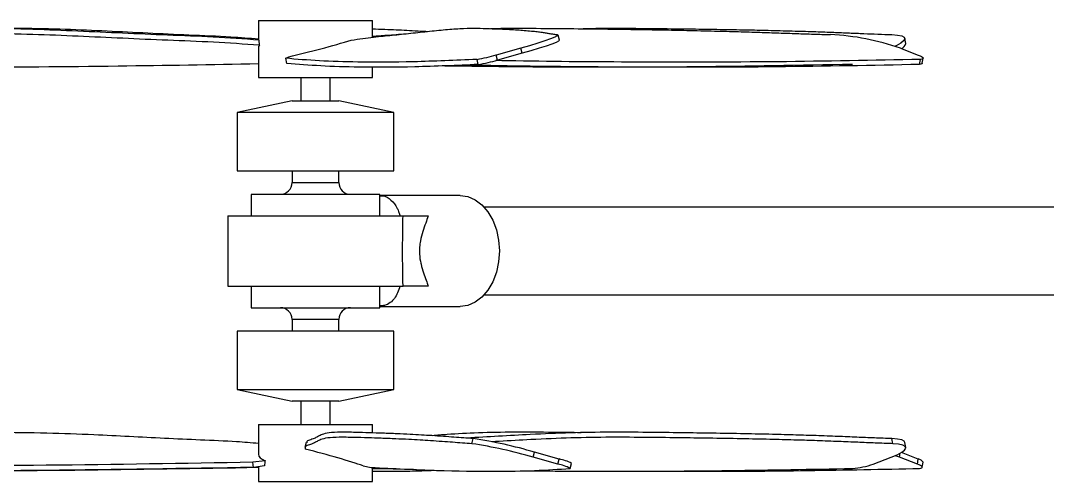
# Model space of a CAD drawing. Header units: millimetres. Extents: x 0 to 297, y 0 to 210.
# Drawn here: x 110.98 to 140.25, y 153.22 to 166.37 of the extents above; entities that cross this region are included whole.
import ezdxf

# ---------------------------------------------------------------- set-up
doc = ezdxf.new("R2010")
doc.units = ezdxf.units.MM

msp = doc.modelspace()

# ---------------------------------------------------------------- linework, layer by layer
at = {"color": 7, "linetype": 'Continuous', "lineweight": 25}
for p, q in [((117.757, 166.37), (117.757, 165.813)), ((117.757, 166.37), (120.531, 166.37)), ((120.531, 166.37), (121.007, 166.37)), ((121.007, 165.892), (121.007, 166.37)), ((117.783, 165.665), (117.776, 165.812)), ((126.337, 165.812), (126.299, 165.956)), ((136.207, 165.715), (136.18, 165.86)), ((117.757, 165.592), (117.757, 164.745)), ((125.235, 165.581), (124.536, 165.386)), ((124.573, 165.242), (124.536, 165.386)), ((125.273, 165.436), (124.573, 165.242)), ((125.273, 165.436), (125.235, 165.581)), ((136.054, 165.581), (136.566, 165.386)), ((118.534, 165.292), (118.62, 165.338)), ((118.571, 165.147), (118.534, 165.292)), ((124.024, 165.116), (123.987, 165.261)), ((136.604, 165.116), (136.631, 165.261)), ((136.676, 165.149), (136.704, 165.293)), ((121.007, 164.745), (121.007, 165.042)), ((117.757, 164.745), (120.531, 164.745)), ((118.965, 164.745), (118.965, 164.078)), ((119.798, 164.078), (119.798, 164.745)), ((120.531, 164.745), (121.007, 164.745)), ((118.716, 164.078), (117.148, 163.745)), ((118.716, 164.078), (119.852, 164.078)), ((119.852, 164.078), (120.047, 164.078)), ((121.615, 163.745), (120.047, 164.078)), ((117.148, 163.745), (117.148, 162.078)), ((120.961, 163.745), (117.148, 163.745)), ((121.615, 163.745), (120.961, 163.745)), ((121.615, 162.078), (121.615, 163.745)), ((117.148, 162.078), (120.961, 162.078)), ((118.715, 162.078), (118.715, 161.745)), ((120.048, 161.745), (120.048, 162.078)), ((120.961, 162.078), (121.615, 162.078)), ((118.715, 161.745), (120.048, 161.745)), ((117.548, 161.411), (117.548, 160.795)), ((121.215, 161.411), (117.548, 161.411)), ((121.215, 160.795), (121.215, 161.411)), ((123.506, 161.378), (121.215, 161.378)), ((146.782, 161.045), (124.194, 161.045)), ((116.882, 160.795), (116.882, 158.795)), ((116.882, 160.795), (121.878, 160.795)), ((116.882, 158.795), (121.878, 158.795)), ((117.548, 158.795), (117.548, 158.178)), ((121.215, 158.178), (121.215, 158.795)), ((124.194, 158.545), (145.4, 158.545)), ((117.548, 158.178), (121.215, 158.178)), ((121.215, 158.211), (123.506, 158.211)), ((118.715, 157.845), (118.715, 157.511)), ((120.048, 157.845), (118.715, 157.845)), ((120.048, 157.511), (120.048, 157.845)), ((117.148, 157.511), (117.148, 155.845)), ((120.961, 157.511), (117.148, 157.511)), ((121.615, 157.511), (120.961, 157.511)), ((121.615, 155.845), (121.615, 157.511)), ((117.148, 155.845), (118.716, 155.511)), ((117.148, 155.845), (120.961, 155.845)), ((120.047, 155.511), (121.615, 155.845)), ((120.961, 155.845), (121.615, 155.845)), ((119.852, 155.511), (118.716, 155.511)), ((118.965, 155.511), (118.965, 154.845)), ((119.798, 154.845), (119.798, 155.511)), ((120.047, 155.511), (119.852, 155.511)), ((117.757, 154.845), (117.757, 153.997)), ((117.757, 154.845), (120.531, 154.845)), ((120.531, 154.845), (121.007, 154.845)), ((121.007, 154.606), (121.007, 154.845)), ((119.117, 154.331), (119.079, 154.186)), ((123.839, 154.298), (123.877, 154.442)), ((135.843, 154.298), (135.815, 154.442)), ((136.207, 154.19), (136.18, 154.335)), ((125.59, 153.911), (125.628, 154.056)), ((126.327, 153.861), (125.628, 154.056)), ((136.026, 153.911), (136.048, 154.024)), ((136.566, 153.861), (136.083, 154.045)), ((117.946, 153.813), (117.601, 153.767)), ((117.612, 153.622), (117.601, 153.767)), ((126.29, 153.717), (125.59, 153.911)), ((126.29, 153.717), (126.327, 153.861)), ((126.644, 153.591), (126.682, 153.736)), ((135.282, 153.717), (135.794, 153.911)), ((136.026, 153.911), (135.903, 153.955)), ((136.539, 153.717), (136.026, 153.911)), ((136.539, 153.717), (136.566, 153.861)), ((136.676, 153.624), (136.704, 153.768)), ((117.93, 153.665), (117.612, 153.622)), ((117.757, 153.642), (117.757, 153.22)), ((120.74, 153.665), (120.969, 153.622)), ((121.007, 153.22), (121.007, 153.62)), ((121.007, 153.592), (122.178, 153.567)), ((117.757, 153.22), (120.531, 153.22)), ((120.531, 153.22), (121.007, 153.22))]:
    msp.add_line(p, q, dxfattribs=at)
at = {"color": 7, "linetype": 'Continuous', "lineweight": 25, "flags": 128}
for points in [[(126.274, 165.967), (126.3, 165.955), (126.275, 165.929), (126.201, 165.892), (126.08, 165.843), (125.917, 165.786), (125.717, 165.722), (125.487, 165.652), (125.235, 165.581)], [(135.815, 165.967), (135.976, 165.955), (136.093, 165.929), (136.162, 165.892), (136.18, 165.843), (136.148, 165.786), (136.066, 165.722), (135.938, 165.652), (135.9, 165.635)], [(126.337, 165.812), (126.337, 165.81), (126.312, 165.784), (126.239, 165.747), (126.118, 165.699), (125.955, 165.641), (125.755, 165.577), (125.525, 165.507), (125.273, 165.436)], [(136.566, 165.386), (136.617, 165.365), (136.657, 165.345), (136.686, 165.325), (136.701, 165.307), (136.703, 165.292), (136.692, 165.278), (136.668, 165.268), (136.631, 165.261)], [(136.676, 165.149), (136.676, 165.147), (136.665, 165.133), (136.64, 165.123), (136.604, 165.116)], [(123.506, 161.378), (123.725, 161.348), (123.935, 161.258), (124.128, 161.111), (124.298, 160.914), (124.437, 160.674), (124.541, 160.401), (124.604, 160.104), (124.626, 159.795), (124.604, 159.486), (124.541, 159.189), (124.437, 158.915), (124.298, 158.675), (124.128, 158.478), (123.935, 158.332), (123.725, 158.242), (123.506, 158.211), (123.506, 158.211)], [(135.794, 153.911), (135.965, 153.982), (136.094, 154.052), (136.176, 154.116), (136.208, 154.174), (136.189, 154.222), (136.12, 154.259), (136.003, 154.285), (135.843, 154.298)], [(136.18, 154.335), (136.162, 154.367), (136.093, 154.404), (135.976, 154.43), (135.815, 154.442)], [(136.604, 153.591), (136.64, 153.598), (136.665, 153.608), (136.676, 153.622), (136.674, 153.637), (136.658, 153.655), (136.63, 153.675), (136.59, 153.695), (136.539, 153.717)]]:
    msp.add_lwpolyline(points, dxfattribs=at)
at = {"color": 7, "linetype": 'Continuous', "lineweight": 25}
for centre, radius, start, end in [((133.744, 159.009), 6.965, 70.6349, 87.3965), ((136.007, 165.761), 0.206, 291.6444, 347.0513), ((123.15, 170.189), 4.998, 279.6345, 286.09), ((123.188, 170.044), 4.998, 279.6345, 286.09), ((118.382, 161.745), 0.333, 270, 0), ((120.382, 161.745), 0.333, 180, 270), ((118.382, 157.845), 0.333, 0, 90), ((120.382, 157.845), 0.333, 90, 180), ((122.011, 141.869), 12.562, 73.4457, 81.6294), ((122.048, 142.014), 12.562, 73.4457, 81.6294), ((126.045, 152.459), 1.282, 62.1031, 78.9781), ((126.082, 152.603), 1.282, 62.1031, 78.9781), ((134.501, 155.949), 2.365, 274.4803, 289.2717), ((136.535, 153.668), 0.196, 30.8959, 80.9932)]:
    msp.add_arc(centre, radius, start, end, dxfattribs=at)
for centre, major_axis, ratio, start_param, end_param in [((119.382, 165.635), (1.625, 0.422), 0.064978, 4.208018, 5.375427), ((119.382, 165.48), (1.625, -0.121), 0.257492, 2.981621, 3.160723), ((119.382, 154.11), (1.625, 0.121), 0.257492, 3.122463, 3.609942), ((119.382, 153.955), (1.625, -0.422), 0.064978, 0.59804, 1.76679), ((119.382, 152.337), (0.467, 7.065), 0.220316, 1.37482, 1.39625)]:
    msp.add_ellipse(centre, major_axis=major_axis, ratio=ratio, start_param=start_param, end_param=end_param, dxfattribs=at)
for points, knots in [([(117.783, 165.665), (117.346, 165.696), (116.473, 165.759), (115.179, 165.803), (113.892, 165.861), (112.609, 165.923), (111.306, 165.975), (109.97, 166.005), (108.592, 166.006), (107.229, 165.996), (105.936, 165.984), (104.786, 165.972), (103.768, 165.959), (102.801, 165.944), (101.887, 165.927), (101.024, 165.909), (100.273, 165.89), (99.603, 165.871), (98.985, 165.854), (98.391, 165.837), (97.997, 165.827), (97.8, 165.823)], [0, 0, 0, 0, 0.063369, 0.126884, 0.189255, 0.25112, 0.313997, 0.379608, 0.447981, 0.52065, 0.585938, 0.643956, 0.695403, 0.740978, 0.791694, 0.835439, 0.873656, 0.907787, 0.939265, 0.969524, 1, 1, 1, 1]), ([(117.776, 165.812), (117.34, 165.843), (116.468, 165.904), (115.175, 165.948), (113.889, 166.007), (112.606, 166.068), (111.303, 166.12), (109.968, 166.15), (108.591, 166.151), (107.23, 166.141), (105.938, 166.129), (104.79, 166.117), (103.773, 166.104), (102.807, 166.089), (101.894, 166.072), (101.032, 166.053), (100.281, 166.035), (99.612, 166.016), (98.995, 165.999), (98.401, 165.982), (98.007, 165.972), (97.81, 165.967)], [0, 0, 0, 0, 0.063389, 0.126913, 0.189285, 0.251167, 0.314076, 0.379736, 0.448131, 0.520772, 0.586022, 0.644009, 0.695432, 0.740988, 0.791687, 0.835423, 0.873637, 0.907769, 0.939251, 0.969517, 1, 1, 1, 1]), ([(117.757, 165.838), (117.498, 165.859), (116.862, 165.91), (115.778, 165.948), (114.607, 166.007), (113.442, 166.068), (112.241, 166.12), (110.962, 166.15), (109.588, 166.151), (108.206, 166.141), (106.893, 166.129), (105.72, 166.117), (104.678, 166.104), (103.683, 166.089), (102.738, 166.072), (101.84, 166.053), (101.053, 166.035), (100.348, 166.016), (99.697, 165.999), (99.071, 165.982), (98.659, 165.972), (98.452, 165.967)], [0, 0, 0, 0, 0.044248, 0.10907, 0.172717, 0.235863, 0.300058, 0.36706, 0.436853, 0.510979, 0.577562, 0.636734, 0.689207, 0.735695, 0.78743, 0.832059, 0.871055, 0.905884, 0.93801, 0.968894, 1, 1, 1, 1]), ([(120.403, 165.812), (120.623, 165.843), (121.063, 165.904), (121.556, 165.948), (122.097, 166.007), (122.646, 166.068), (123.17, 166.12), (123.627, 166.15), (124, 166.151), (124.33, 166.141), (124.638, 166.129), (124.904, 166.117), (125.132, 166.104), (125.341, 166.089), (125.53, 166.072), (125.698, 166.053), (125.837, 166.035), (125.954, 166.016), (126.061, 165.999), (126.164, 165.982), (126.237, 165.972), (126.274, 165.967)], [0, 0, 0, 0, 0.0633892, 0.1269128, 0.1892851, 0.2511668, 0.3140764, 0.3797361, 0.4481311, 0.5207723, 0.5860219, 0.6440089, 0.6954316, 0.7409879, 0.7916872, 0.8354229, 0.8736372, 0.9077686, 0.9392512, 0.969517, 1, 1, 1, 1]), ([(121.007, 166.131), (121.034, 166.13), (121.178, 166.126), (121.43, 166.117), (121.753, 166.104), (122.07, 166.089), (122.34, 166.074), (122.516, 166.063), (122.577, 166.059)], [0, 0, 0, 0, 0.0567186, 0.2924709, 0.5015352, 0.6867494, 0.8928728, 1, 1, 1, 1]), ([(121.007, 165.922), (121.142, 165.932), (121.46, 165.954), (121.774, 165.978), (121.955, 165.992)], [0, 0, 0, 0, 0.423368, 1, 1, 1, 1]), ([(124.37, 166.139), (124.43, 166.141), (124.793, 166.154), (125.559, 166.149), (126.585, 166.141), (127.569, 166.129), (128.452, 166.117), (129.24, 166.104), (129.997, 166.089), (130.721, 166.072), (131.414, 166.053), (132.027, 166.035), (132.578, 166.016), (133.089, 165.999), (133.58, 165.982), (133.9, 165.972), (134.06, 165.967)], [0, 0, 0, 0, 0.021266, 0.129188, 0.243811, 0.346771, 0.43827, 0.519412, 0.591297, 0.671297, 0.740308, 0.800608, 0.854465, 0.904142, 0.9519, 1, 1, 1, 1]), ([(126.938, 166.136), (127.04, 166.139), (127.503, 166.153), (128.275, 166.15), (129.255, 166.141), (130.177, 166.129), (130.994, 166.117), (131.713, 166.104), (132.392, 166.089), (133.028, 166.072), (133.623, 166.053), (134.136, 166.035), (134.59, 166.016), (135.008, 165.999), (135.411, 165.982), (135.68, 165.972), (135.815, 165.967)], [0, 0, 0, 0, 0.030177, 0.137117, 0.250697, 0.352719, 0.443385, 0.523788, 0.595018, 0.67429, 0.742673, 0.802424, 0.85579, 0.905015, 0.952338, 1, 1, 1, 1]), ([(97.516, 165.116), (99.482, 165.089), (103.411, 165.035), (108.82, 165.032), (113.603, 165.066), (116.427, 165.116), (117.757, 165.139)], [0, 0, 0, 0, 0.287348, 0.574192, 0.799494, 1, 1, 1, 1]), ([(123.987, 165.261), (123.37, 165.234), (122.137, 165.18), (120.675, 165.176), (119.468, 165.212), (118.845, 165.265), (118.534, 165.292)], [0, 0, 0, 0, 0.280354, 0.560215, 0.780034, 1, 1, 1, 1]), ([(124.024, 165.116), (123.408, 165.089), (122.175, 165.035), (120.712, 165.032), (119.505, 165.067), (118.883, 165.121), (118.571, 165.147)], [0, 0, 0, 0, 0.280354, 0.560215, 0.780034, 1, 1, 1, 1]), ([(134.686, 165.116), (133.196, 165.09), (130.217, 165.036), (126.297, 165.029), (123.905, 165.06), (122.883, 165.073)], [0, 0, 0, 0, 0.36472, 0.7288, 1, 1, 1, 1]), ([(136.604, 165.116), (135.255, 165.089), (132.561, 165.035), (128.609, 165.033), (125.618, 165.057), (124.022, 165.092), (123.606, 165.1)], [0, 0, 0, 0, 0.3269038, 0.6532338, 0.9095506, 1, 1, 1, 1]), ([(136.631, 165.261), (135.283, 165.234), (132.589, 165.18), (128.634, 165.179), (125.936, 165.198), (124.639, 165.225), (124.519, 165.227)], [0, 0, 0, 0, 0.349383, 0.698154, 0.972096, 1, 1, 1, 1]), ([(121.215, 161.363), (121.237, 161.365), (121.371, 161.375), (121.55, 161.257), (121.691, 161.077), (121.759, 160.906), (121.78, 160.829), (121.79, 160.795)], [0, 0, 0, 0, 0.068233, 0.40524, 0.759211, 0.892679, 1, 1, 1, 1]), ([(121.878, 158.795), (121.878, 158.827), (121.874, 159.093), (121.866, 159.502), (121.867, 160.146), (121.874, 160.537), (121.878, 160.795)], [0, 0, 0, 0, 0.049363, 0.409415, 0.609334, 1, 1, 1, 1]), ([(121.878, 160.795), (121.89, 160.795), (121.914, 160.795), (122.021, 160.795), (122.179, 160.795), (122.371, 160.795), (122.528, 160.795), (122.596, 160.795)], [0, 0, 0, 0, 0.1953604, 0.3954882, 0.6112501, 0.8315294, 1, 1, 1, 1]), ([(122.596, 160.795), (122.573, 160.728), (122.527, 160.595), (122.443, 160.363), (122.377, 160.129), (122.345, 159.903), (122.343, 159.676), (122.373, 159.491), (122.423, 159.296), (122.484, 159.112), (122.55, 158.933), (122.583, 158.833), (122.596, 158.795)], [0, 0, 0, 0, 0.131407, 0.264963, 0.386847, 0.459281, 0.533795, 0.638798, 0.679815, 0.799875, 0.923276, 1, 1, 1, 1]), ([(121.79, 158.795), (121.747, 158.666), (121.682, 158.474), (121.515, 158.317), (121.38, 158.232), (121.263, 158.234), (121.215, 158.234)], [0, 0, 0, 0, 0.422845, 0.632364, 0.849539, 1, 1, 1, 1]), ([(122.596, 158.795), (122.504, 158.795), (122.315, 158.795), (122.11, 158.795), (121.957, 158.795), (121.893, 158.795), (121.881, 158.795), (121.878, 158.795)], [0, 0, 0, 0, 0.233449, 0.474204, 0.703204, 0.938597, 1, 1, 1, 1]), ([(98.452, 154.442), (98.71, 154.448), (99.225, 154.461), (100.022, 154.482), (100.879, 154.505), (101.766, 154.527), (102.706, 154.546), (103.716, 154.564), (104.885, 154.582), (106.13, 154.596), (107.448, 154.609), (108.817, 154.621), (110.269, 154.629), (111.71, 154.613), (112.969, 154.565), (114.076, 154.51), (115.08, 154.457), (116.104, 154.411), (117.02, 154.375), (117.551, 154.331), (117.757, 154.314)], [0, 0, 0, 0, 0.03871, 0.077639, 0.119624, 0.167503, 0.211111, 0.261501, 0.320061, 0.388181, 0.450496, 0.520525, 0.596691, 0.672218, 0.743758, 0.798514, 0.853124, 0.908534, 0.964649, 1, 1, 1, 1]), ([(123.877, 154.442), (123.788, 154.448), (123.609, 154.461), (123.323, 154.482), (123.017, 154.505), (122.707, 154.527), (122.389, 154.546), (122.059, 154.564), (121.688, 154.582), (121.305, 154.596), (120.908, 154.609), (120.504, 154.621), (120.088, 154.629), (119.755, 154.613), (119.576, 154.565), (119.465, 154.51), (119.373, 154.457), (119.255, 154.41), (119.131, 154.378), (119.134, 154.339), (119.135, 154.326)], [0, 0, 0, 0, 0.039052, 0.078325, 0.12068, 0.168982, 0.212976, 0.263811, 0.322888, 0.391609, 0.454474, 0.525121, 0.60196, 0.678155, 0.750327, 0.805566, 0.860658, 0.916558, 0.973168, 1, 1, 1, 1]), ([(126.952, 154.611), (126.688, 154.614), (126.049, 154.621), (125.05, 154.629), (124.027, 154.613), (123.271, 154.57), (122.851, 154.537), (122.71, 154.526)], [0, 0, 0, 0, 0.171459, 0.414624, 0.655751, 0.884147, 1, 1, 1, 1]), ([(135.815, 154.442), (135.647, 154.448), (135.31, 154.461), (134.8, 154.482), (134.25, 154.505), (133.672, 154.527), (133.049, 154.546), (132.37, 154.564), (131.572, 154.582), (130.711, 154.596), (129.789, 154.609), (128.824, 154.621), (127.788, 154.629), (126.68, 154.613), (125.6, 154.565), (124.606, 154.511), (123.986, 154.473), (123.679, 154.457), (123.669, 154.457)], [0, 0, 0, 0, 0.045277, 0.09081, 0.139917, 0.195918, 0.246924, 0.305862, 0.374355, 0.454031, 0.526917, 0.608825, 0.697911, 0.786251, 0.869927, 0.933971, 0.997845, 1, 1, 1, 1]), ([(123.839, 154.298), (123.75, 154.304), (123.572, 154.316), (123.285, 154.338), (122.978, 154.36), (122.669, 154.382), (122.351, 154.402), (122.02, 154.419), (121.649, 154.437), (121.265, 154.452), (120.868, 154.465), (120.463, 154.476), (120.047, 154.484), (119.715, 154.468), (119.537, 154.42), (119.426, 154.365), (119.335, 154.311), (119.213, 154.266), (119.076, 154.223), (119.087, 154.168), (119.092, 154.14)], [0, 0, 0, 0, 0.037922, 0.07606, 0.117197, 0.164116, 0.206855, 0.256247, 0.313652, 0.380434, 0.441528, 0.510188, 0.584826, 0.658786, 0.728843, 0.782477, 0.83598, 0.890276, 0.94525, 1, 1, 1, 1]), ([(135.843, 154.298), (135.675, 154.304), (135.337, 154.316), (134.827, 154.338), (134.276, 154.36), (133.698, 154.382), (133.074, 154.402), (132.395, 154.419), (131.595, 154.437), (130.733, 154.452), (129.81, 154.465), (128.844, 154.476), (127.807, 154.484), (126.698, 154.468), (125.617, 154.42), (124.852, 154.377), (124.481, 154.356), (124.411, 154.352)], [0, 0, 0, 0, 0.047714, 0.0957, 0.147459, 0.206493, 0.260268, 0.322413, 0.394641, 0.478667, 0.555537, 0.641925, 0.735836, 0.828893, 0.91704, 0.984524, 1, 1, 1, 1]), ([(117.601, 153.767), (115.634, 153.734), (111.701, 153.669), (106.279, 153.649), (101.311, 153.67), (98.307, 153.714), (96.804, 153.736)], [0, 0, 0, 0, 0.279917, 0.559681, 0.779662, 1, 1, 1, 1]), ([(117.612, 153.622), (115.644, 153.589), (111.711, 153.524), (106.289, 153.504), (101.321, 153.525), (98.317, 153.569), (96.814, 153.591)], [0, 0, 0, 0, 0.279917, 0.559681, 0.779662, 1, 1, 1, 1]), ([(117.757, 153.615), (116.018, 153.585), (112.376, 153.523), (107.16, 153.504), (102.151, 153.525), (99.062, 153.569), (97.516, 153.591)], [0, 0, 0, 0, 0.261976, 0.54871, 0.774172, 1, 1, 1, 1]), ([(120.969, 153.622), (121.605, 153.589), (122.878, 153.524), (124.397, 153.504), (125.659, 153.525), (126.316, 153.569), (126.644, 153.591)], [0, 0, 0, 0, 0.279917, 0.559681, 0.779662, 1, 1, 1, 1]), ([(121.007, 153.516), (121.099, 153.514), (121.571, 153.505), (122.167, 153.515), (122.705, 153.538), (122.764, 153.54)], [0, 0, 0, 0, 0.177133, 0.910069, 1, 1, 1, 1]), ([(125.291, 153.526), (126.115, 153.519), (128.031, 153.503), (131.168, 153.526), (133.513, 153.57), (134.686, 153.591)], [0, 0, 0, 0, 0.274098, 0.636754, 1, 1, 1, 1]), ([(128.91, 153.518), (129.315, 153.515), (130.857, 153.504), (133.428, 153.527), (135.545, 153.57), (136.604, 153.591)], [0, 0, 0, 0, 0.151072, 0.575191, 1, 1, 1, 1])]:
    msp.add_open_spline(points, degree=3, knots=knots, dxfattribs=at)

doc.saveas('drawing.dxf')
